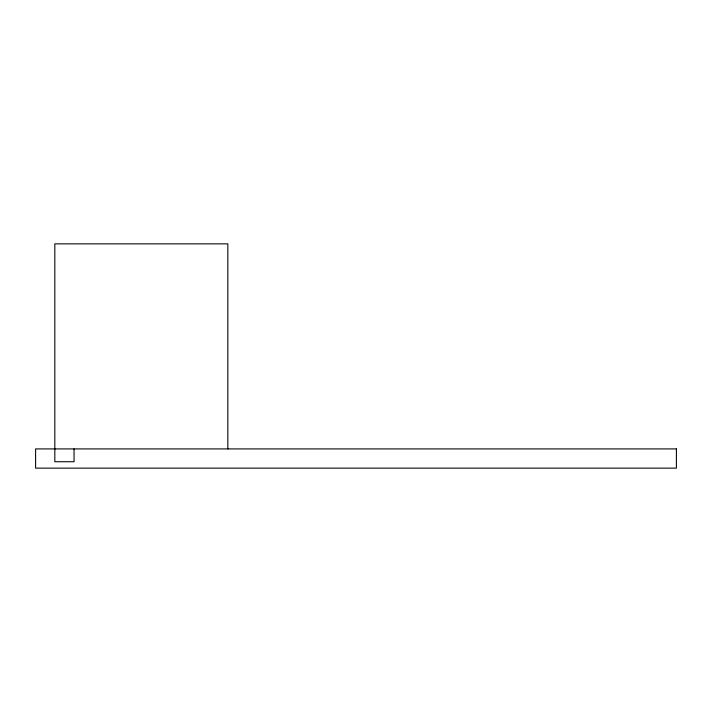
<?xml version="1.0" encoding="UTF-8"?>
<svg xmlns="http://www.w3.org/2000/svg" width="712" height="712" viewBox="0 0 712 712"><rect width="100%" height="100%" fill="white"/><g stroke="black" fill="none" stroke-linecap="round" stroke-linejoin="round"><path stroke-width="1.07" d="M227.84 448.916L227.84 243.86L54.824 243.86L54.824 461.732L74.048 461.732L74.048 448.916M676.4 448.916L35.6 448.916L35.6 468.14L676.4 468.14L676.4 448.916"/></g></svg>
